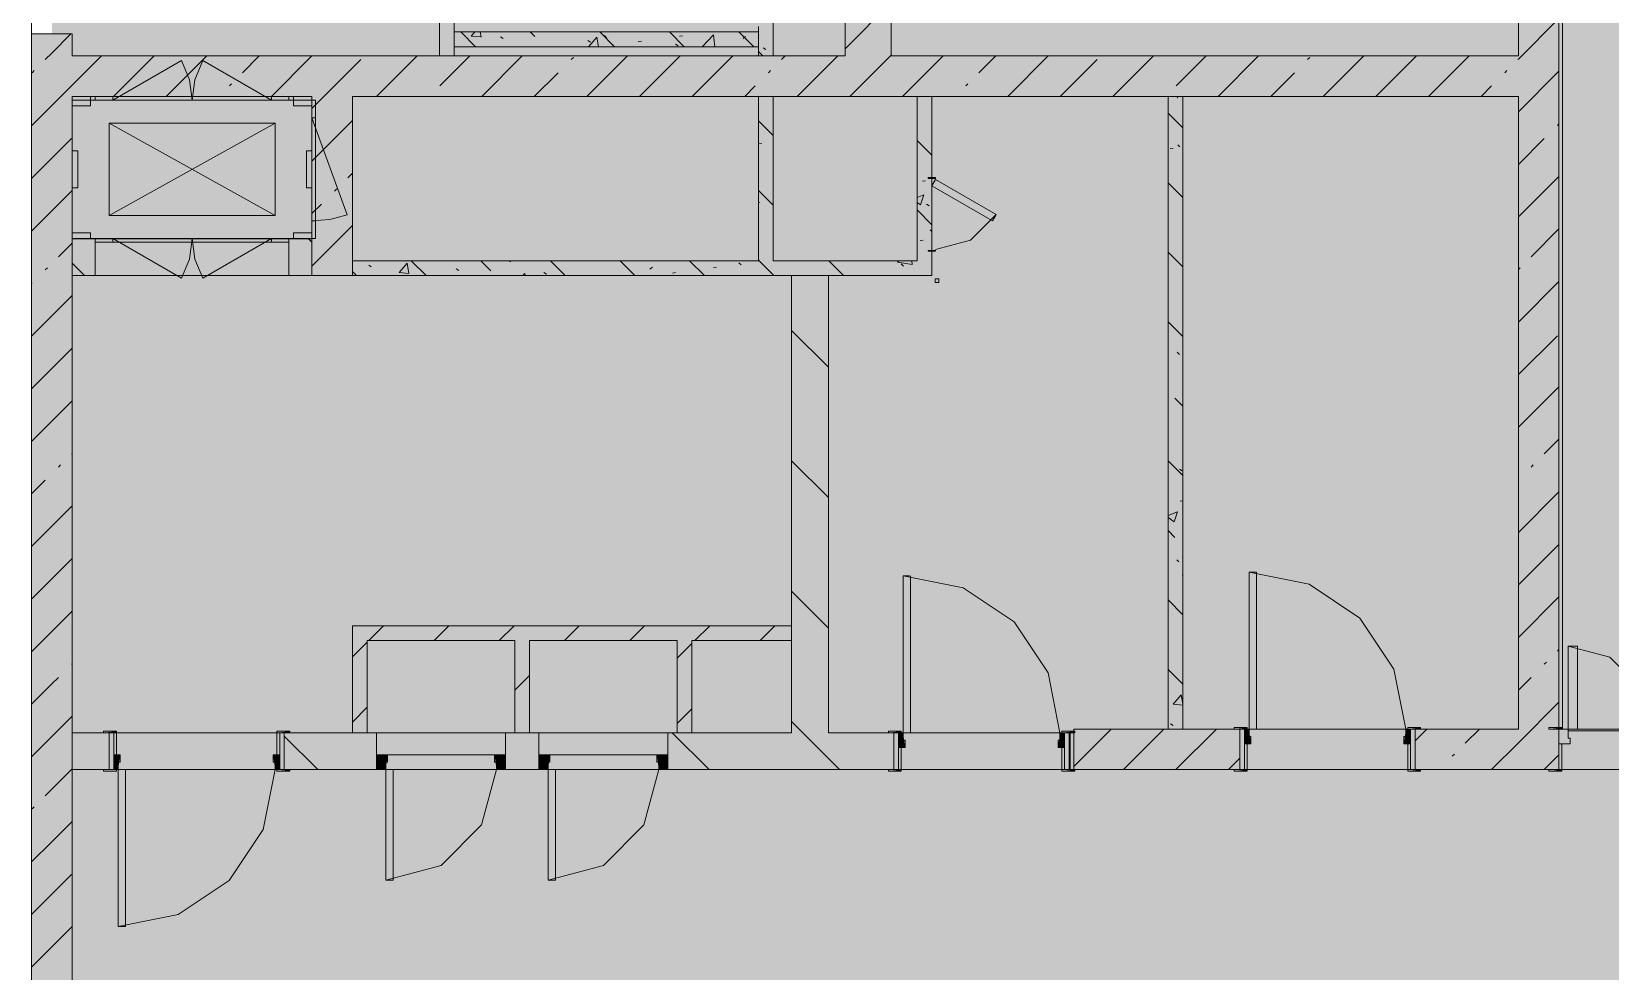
# Model space of a CAD drawing. Header units: millimetres. Extents: x -3817 to 677485, y -22715 to 103890.
# Drawn here: x 17648.5 to 17715.9, y -19507 to -19466.9 of the extents above; entities that cross this region are included whole.
import ezdxf

# ---------------------------------------------------------------- set-up
doc = ezdxf.new("R2010")
doc.units = ezdxf.units.MM
doc.layers.add('PDF _Геометрия', color=7, linetype='Continuous', true_color=0x1d1d1d)
doc.layers.add('PDF _Сплошная заливка', color=7, linetype='Continuous', true_color=0xffffff)

msp = doc.modelspace()

# ---------------------------------------------------------------- hatches: boundary and pattern name
at = {"layer": 'PDF _Сплошная заливка', "true_color": 0xd9d9d9, "transparency": 33554559}
for points in [[(17936.192, -19605.904), (17967.269, -19605.904), (17967.269, -19434.131), (17715.86, -19434.131), (17715.86, -19388.542), (17649.343, -19388.542), (17649.343, -19558.599), (17683.531, -19558.599), (17683.531, -19605.904), (17932.54, -19605.904)], [(17683.2, -19467.893), (17685.168, -19467.893), (17685.168, -19390.495), (17683.2, -19390.495), (17683.2, -19461.102)], [(17713.671, -19498.365), (17713.671, -19496.633), (17713.671, -19496.57), (17713.671, -19434.194), (17711.939, -19434.194), (17711.939, -19498.365), (17713.238, -19498.365)], [(17649.343, -19475.696), (17650.209, -19475.696), (17650.209, -19466.954), (17649.343, -19466.954), (17649.343, -19472.661)], [(17679.499, -19467.5), (17679.499, -19466.87), (17666.521, -19466.87), (17666.521, -19467.5), (17673.27, -19467.5)], [(17660.445, -19469.626), (17660.445, -19467.893), (17650.209, -19467.893), (17650.209, -19469.626), (17658.663, -19469.626)], [(17706.641, -19469.626), (17711.939, -19469.626), (17711.939, -19467.893), (17660.445, -19467.893), (17660.445, -19469.626), (17702.483, -19469.626)], [(17649.343, -19521.986), (17650.209, -19521.986), (17650.209, -19475.696), (17649.343, -19475.696), (17649.343, -19518.332)], [(17686.901, -19477.271), (17686.901, -19476.641), (17662.177, -19476.641), (17662.177, -19477.271), (17682.491, -19477.271)], [(17682.491, -19496.79), (17682.491, -19477.271), (17680.917, -19477.271), (17680.917, -19496.79), (17682.374, -19496.79)], [(17662.315, -19496.79), (17662.807, -19496.79), (17662.807, -19492.223), (17662.177, -19492.223), (17662.177, -19496.79)], [(17680.917, -19492.853), (17680.917, -19492.223), (17662.807, -19492.223), (17662.807, -19492.853), (17676.665, -19492.853)], [(17684.225, -19498.365), (17685.286, -19498.365), (17685.286, -19496.79), (17675.641, -19496.79), (17675.641, -19498.365), (17681.533, -19498.365)]]:
    msp.add_hatch(color=254, dxfattribs=at).paths.add_polyline_path(points)
h = msp.add_hatch(color=254, dxfattribs=at)
h.paths.add_polyline_path([(17665.891, -19467.893), (17666.521, -19467.893), (17666.521, -19458.363), (17665.891, -19458.363), (17665.891, -19461.102)], flags=0)
h.paths.add_polyline_path([(17666.521, -19450.883), (17666.521, -19446.313), (17665.891, -19446.313), (17665.966, -19450.883)], flags=0)
h.paths.add_polyline_path([(17666.521, -19438.833), (17666.521, -19436.668), (17665.891, -19436.668), (17665.891, -19438.833)], flags=0)
h = msp.add_hatch(color=254, dxfattribs=at)
h.paths.add_polyline_path([(17679.499, -19476.641), (17680.129, -19476.641), (17680.129, -19469.626), (17679.499, -19469.626), (17679.499, -19469.907)], flags=0)
h.paths.add_polyline_path([(17680.129, -19467.893), (17680.129, -19436.668), (17679.499, -19436.668), (17679.499, -19438.902), (17679.657, -19438.993), (17679.499, -19439.266), (17679.564, -19466.229), (17679.657, -19466.282), (17679.499, -19466.634), (17679.499, -19467.893)], flags=0)
at = {"layer": 'PDF _Сплошная заливка', "transparency": 33554559}
msp.add_hatch(color=256, dxfattribs=at).paths.add_polyline_path([(17648.477, -19475.696), (17649.343, -19475.696), (17649.343, -19466.954), (17648.477, -19466.954), (17648.477, -19469.907)])
at = {"layer": 'PDF _Сплошная заливка', "true_color": 0xcdcdcd, "transparency": 33554559}
for points in [[(17689.492, -19474.934), (17689.649, -19474.661), (17687.058, -19473.165), (17686.901, -19473.438), (17687.877, -19474.001)], [(17700.443, -19496.633), (17700.758, -19496.633), (17700.758, -19489.94), (17700.443, -19489.94), (17700.443, -19496.321)]]:
    msp.add_hatch(color=254, dxfattribs=at).paths.add_polyline_path(points)
at = {"layer": 'PDF _Сплошная заливка', "true_color": 0xd9d9d9, "transparency": 33554559}
h = msp.add_hatch(color=254, dxfattribs=at)
h.paths.add_polyline_path([(17662.315, -19498.365), (17663.201, -19498.365), (17663.201, -19496.79), (17659.264, -19496.79), (17659.264, -19498.365), (17659.5, -19498.365)], flags=0)
h.paths.add_polyline_path([(17670.13, -19498.365), (17670.13, -19496.79), (17668.712, -19496.79), (17668.712, -19498.365)], flags=0)
h.paths.add_polyline_path([(17651.36, -19498.365), (17651.784, -19498.365), (17651.784, -19496.79), (17650.209, -19496.79), (17650.209, -19498.365)], flags=0)
h = msp.add_hatch(color=254, dxfattribs=at)
h.paths.add_polyline_path([(17707.53, -19498.365), (17711.939, -19498.365), (17711.939, -19496.633), (17707.53, -19496.633)], flags=0)
h.paths.add_polyline_path([(17699.813, -19498.365), (17700.05, -19498.365), (17700.05, -19496.633), (17692.963, -19496.633), (17693.003, -19498.365), (17699.176, -19498.365)], flags=0)
at = {"layer": 'PDF _Сплошная заливка', "true_color": 0xcdcdcd, "transparency": 33554559}
h = msp.add_hatch(color=254, dxfattribs=at)
h.paths.add_polyline_path([(17725.088, -19497.263), (17725.088, -19496.633), (17724.695, -19496.633), (17724.616, -19497.263)], flags=0)
h.paths.add_polyline_path([(17713.671, -19497.263), (17714.144, -19497.263), (17714.065, -19497.026), (17714.065, -19496.633), (17713.671, -19496.633)], flags=0)

# ---------------------------------------------------------------- linework, layer by layer
at = {"layer": 'PDF _Геометрия', "color": 8, "lineweight": 9, "true_color": 0x737373}
for points in [[(17711.939, -19434.194), (17711.939, -19435.375), (17711.939, -19437.343), (17711.939, -19463.327), (17685.168, -19463.327), (17685.168, -19463.957), (17685.168, -19467.893), (17711.939, -19467.893), (17711.939, -19463.957), (17685.168, -19463.957)], [(17713.671, -19496.57), (17713.671, -19437.343), (17715.876, -19437.343), (17715.876, -19435.375), (17713.907, -19435.375), (17715.876, -19435.375), (17715.876, -19434.142)], [(17665.891, -19438.597), (17665.891, -19436.668), (17665.891, -19436.038), (17683.2, -19436.038), (17683.2, -19436.668), (17680.129, -19436.668), (17680.129, -19462.697), (17680.129, -19466.634), (17680.129, -19467.893), (17683.2, -19467.893), (17683.2, -19462.91)], [(17683.2, -19441.651), (17683.2, -19436.668), (17683.2, -19467.893)], [(17665.891, -19458.599), (17665.891, -19467.893), (17660.445, -19467.893), (17650.209, -19467.893), (17650.209, -19466.954), (17649.343, -19466.954)], [(17679.499, -19466.634), (17679.499, -19467.893), (17666.521, -19467.893), (17666.521, -19458.599)], [(17683.2, -19467.587), (17685.168, -19465.618)], [(17711.92, -19468.051), (17711.939, -19468.032), (17713.671, -19466.3)], [(17649.343, -19467.769), (17650.157, -19466.954)], [(17649.343, -19470.014), (17650.209, -19469.148), (17651.463, -19467.893)], [(17651.976, -19469.626), (17653.708, -19467.893)], [(17654.221, -19469.626), (17655.953, -19467.893)], [(17657.479, -19468.613), (17658.198, -19467.893)], [(17658.711, -19469.626), (17660.443, -19467.893)], [(17663.201, -19469.626), (17664.933, -19467.893)], [(17665.891, -19467.893), (17666.521, -19467.893)], [(17665.898, -19469.174), (17667.178, -19467.893)], [(17667.691, -19469.626), (17669.423, -19467.893)], [(17671.51, -19468.051), (17671.604, -19467.958)], [(17672.181, -19469.626), (17673.913, -19467.893)], [(17674.426, -19469.626), (17676.158, -19467.893)], [(17676.671, -19469.626), (17678.403, -19467.893)], [(17679.499, -19467.893), (17680.129, -19467.893)], [(17680.49, -19468.051), (17680.648, -19467.893)], [(17681.161, -19469.626), (17682.893, -19467.893)], [(17683.406, -19469.626), (17685.138, -19467.893), (17685.168, -19467.863)], [(17685.651, -19469.626), (17687.383, -19467.893)], [(17688.909, -19468.613), (17689.628, -19467.893)], [(17690.141, -19469.626), (17691.873, -19467.893)], [(17694.631, -19469.626), (17696.363, -19467.893)], [(17697.328, -19469.174), (17698.608, -19467.893)], [(17699.121, -19469.626), (17700.853, -19467.893)], [(17702.94, -19468.051), (17703.033, -19467.958)], [(17703.611, -19469.626), (17705.343, -19467.893)], [(17705.856, -19469.626), (17707.588, -19467.893)], [(17708.101, -19469.626), (17709.833, -19467.893)], [(17660.445, -19470.137), (17660.956, -19469.626), (17662.53, -19468.051)], [(17669.936, -19469.626), (17670.949, -19468.613)], [(17679.929, -19468.613), (17680.022, -19468.519)], [(17692.386, -19469.626), (17693.96, -19468.051)], [(17701.366, -19469.626), (17702.379, -19468.613)], [(17711.359, -19468.613), (17711.452, -19468.519)], [(17711.939, -19470.277), (17713.671, -19468.545)], [(17656.918, -19469.174), (17657.011, -19469.081)], [(17678.916, -19469.626), (17679.368, -19469.174)], [(17688.348, -19469.174), (17688.441, -19469.081)], [(17710.346, -19469.626), (17710.798, -19469.174)], [(17650.209, -19477.271), (17650.209, -19475.696), (17650.209, -19469.626), (17660.445, -19469.626), (17660.445, -19477.271), (17662.177, -19477.271), (17680.917, -19477.271)], [(17651.941, -19469.626), (17658.713, -19469.626), (17651.941, -19469.626)], [(17658.713, -19469.626), (17651.941, -19469.626), (17658.663, -19469.626)], [(17660.445, -19470.019), (17659.657, -19470.019), (17660.445, -19470.019)], [(17680.129, -19469.626), (17679.499, -19469.626)], [(17686.271, -19469.626), (17686.271, -19476.641), (17680.129, -19476.641), (17680.129, -19469.626), (17686.271, -19469.626), (17686.901, -19469.626), (17696.985, -19469.626), (17696.985, -19496.633), (17692.963, -19496.633), (17692.963, -19496.727)], [(17682.491, -19477.271), (17686.901, -19477.271), (17686.901, -19476.641), (17686.901, -19469.626)], [(17696.985, -19469.626), (17697.614, -19469.626), (17711.939, -19469.626), (17711.939, -19496.633), (17707.766, -19496.633)], [(17699.813, -19496.633), (17697.614, -19496.633), (17697.614, -19469.626)], [(17660.445, -19470.531), (17661.953, -19474.675), (17661.21, -19474.874), (17660.445, -19474.941)], [(17660.445, -19472.382), (17662.177, -19470.65)], [(17660.602, -19474.941), (17660.602, -19470.531), (17660.602, -19474.941)], [(17651.784, -19470.767), (17658.87, -19474.704)], [(17658.87, -19470.767), (17651.784, -19474.704)], [(17713.604, -19470.858), (17713.671, -19470.79)], [(17649.343, -19472.259), (17650.183, -19471.419)], [(17650.445, -19473.523), (17650.445, -19471.949), (17650.445, -19473.523)], [(17660.209, -19471.949), (17660.209, -19473.523), (17660.209, -19471.949)], [(17660.445, -19471.949), (17660.209, -19471.949), (17660.445, -19471.949)], [(17711.939, -19472.522), (17713.042, -19471.419)], [(17661.969, -19473.103), (17662.177, -19472.895)], [(17711.939, -19474.767), (17713.671, -19473.035)], [(17649.343, -19474.504), (17650.209, -19473.638)], [(17650.209, -19473.523), (17650.445, -19473.523), (17650.209, -19473.523)], [(17661.408, -19473.664), (17661.501, -19473.571)], [(17660.445, -19474.627), (17660.847, -19474.225)], [(17660.445, -19476.872), (17662.177, -19475.14)], [(17712.481, -19476.47), (17713.671, -19475.28)], [(17649.622, -19476.47), (17650.209, -19475.883)], [(17650.209, -19475.696), (17650.209, -19475.452), (17650.209, -19475.696), (17651.193, -19475.696), (17651.193, -19477.271), (17650.209, -19477.271), (17650.209, -19496.79), (17651.547, -19496.79)], [(17650.996, -19475.452), (17650.209, -19475.452), (17650.996, -19475.452)], [(17650.996, -19475.696), (17650.996, -19475.452), (17650.996, -19475.696)], [(17651.941, -19475.846), (17658.713, -19475.846), (17651.941, -19475.846)], [(17651.941, -19475.846), (17658.713, -19475.846), (17651.941, -19475.846)], [(17660.445, -19475.842), (17660.299, -19475.696)], [(17650.739, -19477.271), (17650.209, -19476.741)], [(17662.177, -19476.641), (17662.177, -19477.271)], [(17685.05, -19496.79), (17682.491, -19496.79), (17682.491, -19477.271), (17680.917, -19477.271), (17680.917, -19492.223), (17662.807, -19492.223), (17662.177, -19492.223), (17662.177, -19496.79)], [(17711.939, -19477.012), (17712.013, -19476.938)], [(17711.939, -19479.257), (17713.671, -19477.525)], [(17649.343, -19478.994), (17650.209, -19478.128)], [(17682.491, -19481.186), (17680.917, -19479.611)], [(17711.939, -19481.502), (17713.604, -19479.838)], [(17649.343, -19481.239), (17650.209, -19480.373)], [(17711.939, -19483.747), (17713.671, -19482.015)], [(17649.343, -19483.484), (17650.209, -19482.618)], [(17713.042, -19484.889), (17713.671, -19484.26)], [(17649.622, -19485.45), (17649.715, -19485.357)], [(17650.183, -19484.889), (17650.209, -19484.863)], [(17682.491, -19486.754), (17680.917, -19485.179)], [(17712.481, -19485.45), (17712.575, -19485.357)], [(17711.939, -19488.237), (17713.671, -19486.505)], [(17649.343, -19487.974), (17650.209, -19487.108)], [(17711.939, -19490.482), (17713.671, -19488.75)], [(17649.343, -19490.219), (17650.209, -19489.353)], [(17682.491, -19492.321), (17680.917, -19490.746)], [(17711.939, -19492.727), (17713.671, -19490.995)], [(17649.343, -19492.464), (17650.209, -19491.598)], [(17662.873, -19492.853), (17663.503, -19492.223)], [(17665.657, -19492.853), (17666.287, -19492.223)], [(17668.441, -19492.853), (17669.071, -19492.223)], [(17671.225, -19492.853), (17671.855, -19492.223)], [(17674.009, -19492.853), (17674.638, -19492.223)], [(17676.792, -19492.853), (17677.422, -19492.223)], [(17679.576, -19492.853), (17680.206, -19492.223)], [(17680.917, -19492.853), (17680.917, -19492.223)], [(17659.5, -19496.79), (17662.177, -19496.79), (17662.807, -19496.79), (17662.807, -19492.853), (17669.106, -19492.853), (17669.106, -19496.79), (17669.736, -19496.79), (17670.13, -19496.79), (17670.13, -19498.365), (17668.712, -19498.365), (17668.712, -19496.79), (17669.106, -19496.79)], [(17662.177, -19493.55), (17662.807, -19492.92)], [(17669.736, -19496.79), (17669.736, -19492.853), (17676.035, -19492.853), (17676.035, -19496.79)], [(17685.05, -19498.365), (17675.641, -19498.365), (17675.641, -19496.79), (17676.035, -19496.79), (17676.665, -19496.79), (17676.665, -19492.853), (17680.917, -19492.853), (17680.917, -19496.79), (17676.665, -19496.79)], [(17676.035, -19493.611), (17676.665, -19492.981)], [(17713.604, -19493.307), (17713.671, -19493.24)], [(17650.183, -19493.869), (17650.209, -19493.843)], [(17713.042, -19493.869), (17713.136, -19493.775)], [(17649.343, -19494.709), (17649.622, -19494.43)], [(17669.106, -19494.972), (17669.736, -19494.342)], [(17711.939, -19494.972), (17712.481, -19494.43)], [(17710.791, -19498.365), (17711.939, -19497.217), (17713.671, -19495.485)], [(17649.343, -19496.954), (17650.209, -19496.088)], [(17662.177, -19496.333), (17662.807, -19495.704)], [(17676.035, -19496.395), (17676.665, -19495.765)], [(17650.209, -19496.79), (17650.209, -19498.365)], [(17651.784, -19498.365), (17651.784, -19496.79)], [(17652.099, -19496.79), (17658.949, -19496.79)], [(17659.264, -19496.79), (17659.264, -19498.365)], [(17660.697, -19498.365), (17659.264, -19496.931)], [(17659.5, -19498.365), (17663.201, -19498.365), (17663.201, -19496.79), (17662.807, -19496.79)], [(17663.201, -19497.735), (17663.201, -19496.79), (17668.712, -19496.79), (17668.712, -19497.735)], [(17670.13, -19497.735), (17670.13, -19496.79), (17675.641, -19496.79), (17675.641, -19497.735)], [(17677.4, -19498.365), (17675.825, -19496.79)], [(17682.968, -19498.365), (17681.393, -19496.79), (17680.917, -19496.314)], [(17685.286, -19498.365), (17685.286, -19496.79)], [(17685.995, -19496.79), (17692.452, -19496.79)], [(17692.767, -19496.79), (17692.767, -19498.365)], [(17692.806, -19498.365), (17692.806, -19496.79)], [(17692.963, -19498.233), (17694.564, -19496.633)], [(17692.963, -19496.79), (17692.963, -19498.365), (17699.813, -19498.365)], [(17695.083, -19498.359), (17696.809, -19496.633)], [(17696.985, -19496.633), (17697.614, -19496.633)], [(17697.321, -19498.365), (17699.054, -19496.633)], [(17700.05, -19498.365), (17700.05, -19496.633)], [(17700.758, -19496.633), (17707.215, -19496.633)], [(17707.53, -19497.136), (17708.034, -19496.633)], [(17707.53, -19496.633), (17707.53, -19498.365)], [(17709.675, -19497.236), (17710.279, -19496.633)], [(17713.671, -19498.365), (17713.671, -19496.633)], [(17714.065, -19496.633), (17724.695, -19496.633)], [(17692.806, -19497.068), (17692.767, -19497.029)], [(17649.343, -19499.199), (17650.209, -19498.333)], [(17699.566, -19498.365), (17700.05, -19497.882)], [(17709.114, -19497.797), (17709.207, -19497.704)], [(17713.036, -19498.365), (17713.671, -19497.73)], [(17649.343, -19521.986), (17650.209, -19521.986), (17650.209, -19498.365), (17651.547, -19498.365)], [(17658.949, -19498.365), (17652.177, -19498.365)], [(17668.712, -19498.365), (17663.909, -19498.365)], [(17675.641, -19498.365), (17670.838, -19498.365)], [(17692.452, -19498.365), (17685.601, -19498.365)], [(17707.215, -19498.365), (17700.365, -19498.365)], [(17707.766, -19498.365), (17711.939, -19498.365), (17713.238, -19498.365)], [(17708.546, -19498.365), (17708.553, -19498.359)], [(17724.97, -19498.365), (17713.789, -19498.365)], [(17649.343, -19501.444), (17650.209, -19500.578)], [(17649.343, -19503.689), (17650.183, -19502.849)], [(17649.343, -19505.934), (17650.209, -19505.068)]]:
    msp.add_lwpolyline(points, dxfattribs=at)
at = {"layer": 'PDF _Геометрия', "color": 9, "lineweight": 9, "true_color": 0xb7b7b7}
for points in [[(17715.876, -19437.501), (17713.829, -19437.501), (17713.829, -19496.633)], [(17650.209, -19467.893), (17665.891, -19467.893), (17665.891, -19458.599)], [(17649.343, -19466.954), (17650.209, -19466.954)], [(17696.985, -19496.633), (17696.985, -19469.626), (17686.901, -19469.626), (17686.901, -19477.271)], [(17707.766, -19496.633), (17711.939, -19496.633), (17711.939, -19469.626), (17697.614, -19469.626), (17697.614, -19496.633)], [(17687.058, -19476.157), (17688.554, -19475.756), (17689.649, -19474.661)], [(17651.193, -19475.696), (17659.461, -19475.696)], [(17673.27, -19477.271), (17650.209, -19477.271), (17650.209, -19496.79), (17651.547, -19496.79)], [(17651.193, -19477.271), (17659.461, -19477.271)], [(17659.5, -19496.79), (17662.177, -19496.79), (17662.177, -19492.223), (17680.917, -19492.223), (17680.917, -19477.271)], [(17682.491, -19477.271), (17682.491, -19496.79)], [(17724.695, -19489.546), (17721.983, -19490.086), (17719.684, -19491.622), (17718.148, -19493.921), (17717.608, -19496.633), (17717.133, -19494.861), (17715.837, -19493.564), (17714.065, -19493.089)], [(17685.951, -19490.097), (17685.68, -19490.097), (17685.68, -19496.79), (17685.995, -19496.79), (17685.995, -19490.097)], [(17692.373, -19496.79), (17691.863, -19494.229), (17690.413, -19492.058), (17688.241, -19490.607), (17685.68, -19490.097)], [(17707.136, -19496.633), (17706.627, -19494.071), (17705.176, -19491.9), (17703.005, -19490.449), (17700.443, -19489.94)], [(17684.225, -19496.79), (17685.05, -19496.79)], [(17692.963, -19496.727), (17692.963, -19496.633), (17695.18, -19496.633)], [(17692.963, -19498.365), (17692.963, -19496.79)], [(17724.695, -19496.633), (17714.065, -19496.633)], [(17714.065, -19496.711), (17724.695, -19496.711)], [(17663.516, -19497.735), (17668.397, -19497.735), (17663.516, -19497.735)], [(17670.444, -19497.735), (17675.326, -19497.735), (17670.444, -19497.735)], [(17651.36, -19498.365), (17650.209, -19498.365), (17650.209, -19520.411), (17683.542, -19520.411), (17685.027, -19520.411)], [(17658.87, -19498.365), (17658.361, -19500.926), (17656.91, -19503.097), (17654.739, -19504.548), (17652.177, -19505.058)], [(17663.201, -19498.365), (17659.5, -19498.365)], [(17663.594, -19498.365), (17668.397, -19498.365), (17663.909, -19498.365), (17668.319, -19498.365), (17667.686, -19500.727), (17665.956, -19502.456), (17663.594, -19503.089)], [(17670.13, -19498.365), (17668.712, -19498.365)], [(17675.247, -19498.365), (17674.615, -19500.727), (17672.885, -19502.456), (17670.523, -19503.089)], [(17670.523, -19498.365), (17675.326, -19498.365), (17670.838, -19498.365), (17685.05, -19498.365)], [(17699.813, -19498.365), (17693.003, -19498.365)], [(17713.238, -19498.365), (17707.766, -19498.365)]]:
    msp.add_lwpolyline(points, dxfattribs=at)
at = {"layer": 'PDF _Геометрия', "color": 253, "lineweight": 9, "true_color": 0xaaaaaa}
msp.add_lwpolyline([(17649.343, -19458.288), (17648.477, -19458.288), (17648.477, -19466.954), (17649.343, -19466.954)], dxfattribs=at)
at = {"layer": 'PDF _Геометрия', "color": 7, "lineweight": 9}
for points in [[(17649.343, -19466.954), (17648.477, -19466.954), (17648.477, -19475.696), (17648.477, -19477.271), (17648.477, -19521.986), (17649.343, -19521.986)], [(17649.06, -19468.051), (17649.343, -19467.769)], [(17648.499, -19468.613), (17648.593, -19468.519)], [(17648.477, -19470.88), (17649.343, -19470.014)], [(17648.477, -19473.125), (17649.343, -19472.259)], [(17648.477, -19475.37), (17649.343, -19474.504)], [(17649.06, -19477.031), (17649.154, -19476.938)], [(17648.477, -19477.615), (17648.499, -19477.593)], [(17648.477, -19479.86), (17649.343, -19478.994)], [(17648.477, -19482.105), (17649.343, -19481.239)], [(17648.477, -19484.35), (17649.343, -19483.484)], [(17648.477, -19486.595), (17649.06, -19486.011)], [(17648.477, -19488.84), (17649.343, -19487.974)], [(17648.499, -19491.062), (17649.343, -19490.219)], [(17648.477, -19493.33), (17649.343, -19492.464)], [(17648.477, -19495.575), (17649.343, -19494.709)], [(17648.477, -19497.82), (17649.343, -19496.954)], [(17649.06, -19499.481), (17649.343, -19499.199)], [(17648.499, -19500.042), (17648.593, -19499.949)], [(17648.477, -19502.31), (17649.343, -19501.444)], [(17648.477, -19504.555), (17649.343, -19503.689)], [(17648.477, -19506.8), (17649.343, -19505.934)]]:
    msp.add_lwpolyline(points, dxfattribs=at)
at = {"layer": 'PDF _Геометрия', "color": 8, "lineweight": 9, "true_color": 0x737373}
for points in [[(17666.521, -19467.5), (17679.499, -19467.5), (17679.499, -19466.87), (17666.521, -19466.87)], [(17655.327, -19469.783), (17655.212, -19468.907), (17654.873, -19468.09), (17651.941, -19469.783), (17654.873, -19468.09), (17655.212, -19468.907), (17655.327, -19469.783), (17655.442, -19468.907), (17655.78, -19468.09), (17658.713, -19469.783), (17655.78, -19468.09), (17655.442, -19468.907)], [(17650.209, -19469.783), (17650.209, -19475.689), (17660.445, -19475.689), (17660.445, -19469.783)], [(17650.209, -19469.907), (17650.209, -19470.019), (17650.996, -19470.019), (17650.209, -19470.019)], [(17650.996, -19470.019), (17650.996, -19469.626)], [(17651.941, -19469.783), (17651.941, -19469.626), (17651.193, -19469.626), (17651.193, -19469.783)], [(17651.941, -19469.783), (17651.941, -19469.626), (17651.193, -19469.626), (17651.193, -19469.783)], [(17658.713, -19469.783), (17658.713, -19469.626), (17659.461, -19469.626), (17659.461, -19469.783)], [(17658.713, -19469.783), (17658.713, -19469.626), (17659.461, -19469.626), (17659.461, -19469.783)], [(17659.657, -19469.626), (17659.657, -19470.019)], [(17660.445, -19470.531), (17660.602, -19470.531), (17660.602, -19469.783), (17660.445, -19469.783)], [(17660.445, -19470.019), (17660.445, -19469.907)], [(17662.177, -19476.641), (17662.177, -19469.626), (17679.499, -19469.626), (17679.499, -19476.641)], [(17651.784, -19470.767), (17651.784, -19474.704), (17658.87, -19474.704), (17658.87, -19470.767)], [(17650.209, -19471.949), (17650.445, -19471.949)], [(17660.445, -19473.523), (17660.209, -19473.523)], [(17660.445, -19474.941), (17660.602, -19474.941), (17660.602, -19475.689), (17660.445, -19475.689)], [(17651.941, -19475.689), (17651.941, -19475.846), (17651.193, -19475.846), (17651.193, -19475.689)], [(17651.941, -19475.689), (17651.941, -19475.846), (17651.193, -19475.846), (17651.193, -19475.689)], [(17659.461, -19475.696), (17659.461, -19477.271), (17660.445, -19477.271), (17660.445, -19475.696), (17659.461, -19475.696), (17659.461, -19477.271), (17651.193, -19477.271), (17651.193, -19475.696)], [(17655.327, -19475.689), (17655.212, -19476.565), (17654.873, -19477.381), (17651.941, -19475.689), (17654.873, -19477.381), (17655.212, -19476.565), (17655.327, -19475.689), (17655.442, -19476.565), (17655.78, -19477.381), (17658.713, -19475.689), (17655.78, -19477.381), (17655.442, -19476.565)], [(17658.713, -19475.689), (17658.713, -19475.846), (17659.461, -19475.846), (17659.461, -19475.689)], [(17658.713, -19475.689), (17658.713, -19475.846), (17659.461, -19475.846), (17659.461, -19475.689)], [(17660.445, -19475.696), (17660.445, -19475.452), (17659.657, -19475.452), (17660.445, -19475.452)], [(17659.657, -19475.696), (17659.657, -19475.452)], [(17687.042, -19477.417), (17687.042, -19477.57), (17687.2, -19477.57), (17687.2, -19477.417)]]:
    msp.add_lwpolyline(points, close=True, dxfattribs=at)
at = {"layer": 'PDF _Геометрия', "color": 253, "lineweight": 9, "true_color": 0xa3a3a3}
for points in [[(17667.421, -19467.5), (17666.792, -19466.87)], [(17667.662, -19467.085), (17667.244, -19467.049), (17667.394, -19466.87)], [(17667.662, -19467.086), (17667.622, -19466.87)], [(17668.49, -19467.077), (17668.601, -19467.148)], [(17669.96, -19467.067), (17669.763, -19466.87)], [(17672.227, -19467.235), (17672.338, -19467.306)], [(17672.398, -19467.5), (17672.264, -19467.488), (17672.602, -19467.086)], [(17672.678, -19467.5), (17672.602, -19467.086)], [(17673.361, -19467.5), (17672.731, -19466.87)], [(17672.925, -19467.025), (17673.022, -19467.114)], [(17674.374, -19467.281), (17674.505, -19467.264)], [(17676.333, -19467.5), (17675.703, -19466.87)], [(17676.126, -19467.051), (17676.257, -19467.034)], [(17677.101, -19467.5), (17677.585, -19466.996)], [(17677.644, -19467.5), (17677.585, -19466.996)], [(17679.3, -19467.5), (17678.671, -19466.87)], [(17678.849, -19467.147), (17678.954, -19467.066)], [(17675.963, -19467.392), (17676.075, -19467.463)], [(17679.694, -19467.893), (17679.499, -19467.699)], [(17679.7, -19467.55), (17679.811, -19467.621)], [(17697.368, -19469.684), (17697.417, -19469.626)], [(17697.607, -19469.705), (17697.614, -19469.706)], [(17680.129, -19471.296), (17679.499, -19470.667)], [(17697.614, -19470.963), (17696.985, -19470.333)], [(17679.515, -19471.641), (17679.646, -19471.624)], [(17686.901, -19472.128), (17686.271, -19471.498)], [(17697.074, -19471.848), (17697.205, -19471.831)], [(17697.397, -19471.684), (17697.494, -19471.773)], [(17686.498, -19473.24), (17686.629, -19473.223)], [(17697.614, -19473.935), (17696.985, -19473.305)], [(17680.129, -19474.268), (17679.499, -19473.638)], [(17686.271, -19473.939), (17686.561, -19473.827)], [(17686.419, -19474.251), (17686.561, -19473.828)], [(17679.499, -19474.162), (17679.557, -19474.154)], [(17686.271, -19474.15), (17686.419, -19474.25)], [(17686.901, -19475.1), (17686.271, -19474.47)], [(17686.678, -19474.219), (17686.79, -19474.29)], [(17686.828, -19475.323), (17686.901, -19475.39)], [(17686.409, -19475.771), (17686.54, -19475.753)], [(17664.584, -19477.177), (17664.165, -19477.14), (17664.503, -19476.738)], [(17664.584, -19477.177), (17664.503, -19476.738)], [(17665.314, -19477.271), (17664.684, -19476.641)], [(17668.079, -19477.065), (17667.656, -19476.641)], [(17668.879, -19476.641), (17668.919, -19476.678)], [(17671.253, -19477.271), (17670.623, -19476.641)], [(17674.225, -19477.271), (17673.595, -19476.641)], [(17677.193, -19477.271), (17676.563, -19476.641)], [(17678.664, -19476.725), (17678.761, -19476.814)], [(17680.164, -19477.271), (17679.534, -19476.641), (17679.499, -19476.606)], [(17683.132, -19477.271), (17682.502, -19476.641)], [(17686.061, -19476.796), (17685.438, -19476.7), (17685.494, -19476.641)], [(17685.7, -19476.867), (17685.601, -19476.768)], [(17686.061, -19476.797), (17686.043, -19476.641)], [(17697.614, -19476.903), (17696.985, -19476.273)], [(17662.346, -19477.271), (17662.177, -19477.102)], [(17662.866, -19476.829), (17662.977, -19476.9)], [(17666.602, -19476.987), (17666.714, -19477.058)], [(17669.445, -19477.271), (17669.524, -19477.177)], [(17669.541, -19477.271), (17669.524, -19477.178)], [(17670.339, -19477.145), (17670.45, -19477.216)], [(17674.873, -19476.992), (17674.978, -19476.912)], [(17675.832, -19477.163), (17675.963, -19477.146)], [(17677.585, -19476.932), (17677.716, -19476.915)], [(17697.614, -19479.874), (17696.985, -19479.245)], [(17697.377, -19480.548), (17697.474, -19480.637)], [(17697.614, -19482.842), (17697.282, -19482.509)], [(17697.614, -19485.814), (17696.985, -19485.184)], [(17697.476, -19485.543), (17697.588, -19485.614)], [(17696.985, -19487.515), (17697.392, -19487.358)], [(17697.25, -19487.782), (17697.392, -19487.359)], [(17697.501, -19486.902), (17697.614, -19486.887)], [(17696.985, -19487.602), (17697.25, -19487.781)], [(17697.282, -19488.449), (17696.985, -19488.152)], [(17697.356, -19489.412), (17697.453, -19489.501)], [(17697.589, -19490.06), (17697.614, -19490.076)], [(17697.614, -19491.753), (17696.985, -19491.123)], [(17697.614, -19494.721), (17696.985, -19494.091)], [(17697.614, -19495.607), (17697.203, -19495.571), (17697.54, -19495.169)], [(17697.614, -19495.57), (17697.541, -19495.169)], [(17697.094, -19496.413), (17697.206, -19496.484)]]:
    msp.add_lwpolyline(points, dxfattribs=at)
at = {"layer": 'PDF _Геометрия', "color": 9, "lineweight": 9, "true_color": 0xb7b7b7}
for points in [[(17686.743, -19473.126), (17687.058, -19473.126), (17687.058, -19473.086), (17686.743, -19473.086)], [(17689.649, -19474.661), (17687.058, -19473.165), (17686.901, -19473.438), (17689.492, -19474.934)], [(17686.743, -19476.196), (17686.743, -19476.236), (17687.058, -19476.236), (17687.058, -19476.196)], [(17700.443, -19489.94), (17700.443, -19496.633), (17700.758, -19496.633), (17700.758, -19489.94)], [(17714.065, -19493.089), (17714.065, -19496.633), (17714.459, -19496.633), (17714.459, -19493.089)], [(17652.099, -19496.727), (17651.547, -19496.727), (17651.547, -19496.79), (17652.099, -19496.79)], [(17651.981, -19496.79), (17651.784, -19496.79), (17651.784, -19498.365), (17651.981, -19498.365)], [(17652.099, -19496.79), (17651.981, -19496.79), (17651.981, -19497.735), (17652.099, -19497.735)], [(17658.949, -19496.727), (17658.949, -19496.79), (17659.5, -19496.79), (17659.5, -19496.727)], [(17658.949, -19496.79), (17658.949, -19497.735), (17659.067, -19497.735), (17659.067, -19496.79)], [(17659.067, -19496.79), (17659.067, -19498.365), (17659.264, -19498.365), (17659.264, -19496.79)], [(17685.601, -19496.79), (17685.601, -19496.727), (17685.05, -19496.727), (17685.05, -19496.79)], [(17685.483, -19498.365), (17685.483, -19496.79), (17685.286, -19496.79), (17685.286, -19498.365)], [(17685.68, -19496.79), (17685.483, -19496.79), (17685.483, -19497.42), (17685.759, -19497.42), (17685.759, -19497.105), (17685.68, -19497.105)], [(17685.601, -19496.798), (17685.601, -19496.79), (17685.483, -19496.79), (17685.483, -19496.798)], [(17692.373, -19496.79), (17692.373, -19497.105), (17692.294, -19497.105), (17692.294, -19497.42), (17692.57, -19497.42), (17692.57, -19496.79)], [(17692.452, -19496.79), (17693.003, -19496.79), (17693.003, -19496.727), (17692.452, -19496.727)], [(17692.452, -19496.798), (17692.57, -19496.798), (17692.57, -19496.79), (17692.452, -19496.79)], [(17692.57, -19498.365), (17692.767, -19498.365), (17692.767, -19496.79), (17692.57, -19496.79)], [(17700.365, -19496.633), (17700.365, -19496.57), (17699.813, -19496.57), (17699.813, -19496.633)], [(17700.247, -19498.365), (17700.247, -19496.633), (17700.05, -19496.633), (17700.05, -19498.365)], [(17700.443, -19496.633), (17700.247, -19496.633), (17700.247, -19497.263), (17700.522, -19497.263), (17700.522, -19496.948), (17700.443, -19496.948)], [(17700.365, -19496.641), (17700.365, -19496.633), (17700.247, -19496.633), (17700.247, -19496.641)], [(17707.136, -19496.633), (17707.136, -19496.948), (17707.057, -19496.948), (17707.057, -19497.263), (17707.333, -19497.263), (17707.333, -19496.633)], [(17707.215, -19496.633), (17707.766, -19496.633), (17707.766, -19496.57), (17707.215, -19496.57)], [(17707.215, -19496.641), (17707.333, -19496.641), (17707.333, -19496.633), (17707.215, -19496.633)], [(17707.333, -19498.365), (17707.53, -19498.365), (17707.53, -19496.633), (17707.333, -19496.633)], [(17713.789, -19496.633), (17713.789, -19496.57), (17713.238, -19496.57), (17713.238, -19496.633)], [(17714.065, -19496.633), (17713.671, -19496.633), (17713.671, -19497.263), (17714.144, -19497.263), (17714.144, -19497.026), (17714.065, -19497.026)], [(17685.601, -19498.365), (17685.601, -19497.42), (17685.483, -19497.42), (17685.483, -19498.365)], [(17692.452, -19498.365), (17692.57, -19498.365), (17692.57, -19497.42), (17692.452, -19497.42)], [(17700.365, -19498.365), (17700.365, -19497.263), (17700.247, -19497.263), (17700.247, -19498.365)], [(17707.215, -19498.365), (17707.333, -19498.365), (17707.333, -19497.263), (17707.215, -19497.263)], [(17713.789, -19498.365), (17713.789, -19497.263), (17713.671, -19497.263), (17713.671, -19498.365)], [(17652.177, -19498.365), (17652.177, -19498.05), (17652.256, -19498.05), (17652.256, -19497.735), (17651.981, -19497.735), (17651.981, -19498.365)], [(17658.87, -19498.365), (17659.067, -19498.365), (17659.067, -19497.735), (17658.791, -19497.735), (17658.791, -19498.05), (17658.87, -19498.05)], [(17663.397, -19497.735), (17663.201, -19497.735), (17663.201, -19498.365), (17663.397, -19498.365)], [(17663.594, -19498.365), (17663.594, -19498.05), (17663.673, -19498.05), (17663.673, -19497.735), (17663.397, -19497.735), (17663.397, -19498.365)], [(17668.319, -19498.365), (17668.515, -19498.365), (17668.515, -19497.735), (17668.24, -19497.735), (17668.24, -19498.05), (17668.319, -19498.05)], [(17668.515, -19497.735), (17668.515, -19498.365), (17668.712, -19498.365), (17668.712, -19497.735)], [(17670.326, -19497.735), (17670.13, -19497.735), (17670.13, -19498.365), (17670.326, -19498.365)], [(17670.523, -19498.365), (17670.523, -19498.05), (17670.602, -19498.05), (17670.602, -19497.735), (17670.326, -19497.735), (17670.326, -19498.365)], [(17675.247, -19498.365), (17675.444, -19498.365), (17675.444, -19497.735), (17675.169, -19497.735), (17675.169, -19498.05), (17675.247, -19498.05)], [(17675.444, -19497.735), (17675.444, -19498.365), (17675.641, -19498.365), (17675.641, -19497.735)], [(17652.099, -19498.365), (17651.547, -19498.365), (17651.547, -19498.428), (17652.099, -19498.428)], [(17652.099, -19498.357), (17651.981, -19498.357), (17651.981, -19498.365), (17652.099, -19498.365)], [(17652.177, -19505.058), (17652.492, -19505.058), (17652.492, -19498.365), (17652.177, -19498.365)], [(17652.177, -19498.365), (17658.949, -19498.365)], [(17658.949, -19498.357), (17658.949, -19498.365), (17659.067, -19498.365), (17659.067, -19498.357)], [(17658.949, -19498.365), (17658.949, -19498.428), (17659.5, -19498.428), (17659.5, -19498.365)], [(17663.594, -19503.089), (17663.909, -19503.089), (17663.909, -19498.365), (17663.594, -19498.365)], [(17670.523, -19503.089), (17670.838, -19503.089), (17670.838, -19498.365), (17670.523, -19498.365)], [(17685.601, -19498.428), (17685.601, -19498.365), (17685.05, -19498.365), (17685.05, -19498.428)], [(17685.601, -19498.365), (17692.452, -19498.365)], [(17692.452, -19498.428), (17693.003, -19498.428), (17693.003, -19498.365), (17692.452, -19498.365)], [(17700.365, -19498.428), (17700.365, -19498.365), (17699.813, -19498.365), (17699.813, -19498.428)], [(17700.365, -19498.365), (17707.215, -19498.365)], [(17707.215, -19498.428), (17707.766, -19498.428), (17707.766, -19498.365), (17707.215, -19498.365)], [(17713.789, -19498.428), (17713.789, -19498.365), (17713.238, -19498.365), (17713.238, -19498.428)]]:
    msp.add_lwpolyline(points, close=True, dxfattribs=at)
at = {"layer": 'PDF _Сплошная заливка', "color": 254, "lineweight": 35, "true_color": 0xd9d9d9, "transparency": 33554559}
for points in [[(17662.177, -19477.271), (17662.177, -19469.626), (17660.445, -19477.271), (17660.445, -19469.626)], [(17686.901, -19476.641), (17686.901, -19469.626), (17686.271, -19476.641), (17686.271, -19469.626)], [(17697.614, -19496.633), (17697.614, -19469.626), (17696.985, -19496.633), (17696.985, -19469.626)], [(17650.209, -19477.271), (17651.193, -19477.271), (17650.209, -19475.696), (17651.193, -19475.696)], [(17660.445, -19477.271), (17660.445, -19475.696), (17659.461, -19477.271), (17659.461, -19475.696)], [(17669.736, -19496.79), (17669.736, -19492.853), (17669.106, -19496.79), (17669.106, -19492.853)], [(17676.665, -19496.79), (17676.665, -19492.853), (17676.035, -19496.79), (17676.035, -19492.853)]]:
    msp.add_solid(points, dxfattribs=at)
at = {"layer": 'PDF _Сплошная заливка', "lineweight": 35, "transparency": 33554559}
msp.add_solid([(17649.343, -19521.986), (17649.343, -19475.696), (17648.477, -19521.986), (17648.477, -19475.696)], dxfattribs=at)
at = {"layer": 'PDF _Сплошная заливка', "color": 254, "lineweight": 35, "true_color": 0xcdcdcd, "transparency": 33554559}
for points in [[(17685.995, -19496.79), (17685.951, -19490.097), (17685.68, -19496.79), (17685.68, -19490.097)], [(17714.459, -19496.633), (17714.459, -19493.089), (17714.065, -19496.633), (17714.065, -19493.089)], [(17652.099, -19496.79), (17652.099, -19496.727), (17651.547, -19496.79)], [(17651.981, -19497.735), (17652.099, -19497.735), (17651.981, -19496.79), (17652.099, -19496.79)], [(17659.5, -19496.79), (17659.5, -19496.727), (17658.949, -19496.79)], [(17658.949, -19497.735), (17659.067, -19497.735), (17658.949, -19496.79), (17659.067, -19496.79)], [(17685.601, -19496.79), (17685.601, -19496.727), (17685.05, -19496.79)], [(17685.483, -19497.42), (17685.759, -19497.42), (17685.483, -19496.79), (17685.68, -19496.79)], [(17692.57, -19497.42), (17692.57, -19496.79), (17692.294, -19497.42), (17692.373, -19496.79)], [(17693.003, -19496.79), (17693.003, -19496.727), (17692.452, -19496.79)], [(17700.365, -19496.633), (17700.365, -19496.57), (17699.813, -19496.633)], [(17700.247, -19497.263), (17700.522, -19497.263), (17700.247, -19496.633), (17700.443, -19496.633)], [(17707.333, -19497.263), (17707.333, -19496.633), (17707.057, -19497.263), (17707.136, -19496.633)], [(17707.766, -19496.633), (17707.766, -19496.57), (17707.215, -19496.633)], [(17713.789, -19496.633), (17713.789, -19496.57), (17713.238, -19496.633)], [(17685.601, -19498.365), (17685.601, -19497.42), (17685.483, -19498.365), (17685.483, -19497.42)], [(17692.57, -19498.365), (17692.57, -19497.42), (17692.452, -19498.365), (17692.452, -19497.42)], [(17700.365, -19498.365), (17700.365, -19497.263), (17700.247, -19498.365), (17700.247, -19497.263)], [(17707.333, -19498.365), (17707.333, -19497.263), (17707.215, -19498.365), (17707.215, -19497.263)], [(17713.789, -19498.365), (17713.789, -19497.263), (17713.671, -19498.365), (17713.671, -19497.263)], [(17652.177, -19498.365), (17652.256, -19497.735), (17651.981, -19498.365), (17651.981, -19497.735)], [(17659.067, -19498.365), (17659.067, -19497.735), (17658.87, -19498.365), (17658.791, -19497.735)], [(17663.594, -19498.365), (17663.673, -19497.735), (17663.397, -19498.365), (17663.397, -19497.735)], [(17668.515, -19498.365), (17668.515, -19497.735), (17668.319, -19498.365), (17668.24, -19497.735)], [(17670.523, -19498.365), (17670.602, -19497.735), (17670.326, -19498.365), (17670.326, -19497.735)], [(17675.444, -19498.365), (17675.444, -19497.735), (17675.247, -19498.365), (17675.169, -19497.735)], [(17652.492, -19505.058), (17652.492, -19498.365), (17652.177, -19505.058), (17652.177, -19498.365)], [(17659.5, -19498.428), (17659.5, -19498.365), (17658.949, -19498.428)], [(17663.909, -19503.089), (17663.909, -19498.365), (17663.594, -19503.089), (17663.594, -19498.365)], [(17670.838, -19503.089), (17670.838, -19498.365), (17670.523, -19503.089), (17670.523, -19498.365)], [(17685.601, -19498.428), (17685.601, -19498.365), (17685.05, -19498.428)], [(17693.003, -19498.428), (17693.003, -19498.365), (17692.452, -19498.428)], [(17700.365, -19498.428), (17700.365, -19498.365), (17699.813, -19498.428)], [(17707.766, -19498.428), (17707.766, -19498.365), (17707.215, -19498.428)], [(17713.789, -19498.428), (17713.789, -19498.365), (17713.238, -19498.428)]]:
    msp.add_solid(points, dxfattribs=at)
at = {"layer": 'PDF _Сплошная заливка', "color": 254, "lineweight": 35, "true_color": 0xd7d7d7, "transparency": 33554559}
for points in [[(17651.784, -19498.365), (17651.981, -19498.365), (17651.784, -19496.79), (17651.981, -19496.79)], [(17659.264, -19498.365), (17659.264, -19496.79), (17659.067, -19498.365), (17659.067, -19496.79)], [(17685.483, -19498.365), (17685.483, -19496.79), (17685.286, -19498.365), (17685.286, -19496.79)], [(17692.767, -19498.365), (17692.767, -19496.79), (17692.57, -19498.365), (17692.57, -19496.79)], [(17700.247, -19498.365), (17700.247, -19496.633), (17700.05, -19498.365), (17700.05, -19496.633)], [(17707.53, -19498.365), (17707.53, -19496.633), (17707.333, -19498.365), (17707.333, -19496.633)], [(17663.201, -19498.365), (17663.397, -19498.365), (17663.201, -19497.735), (17663.397, -19497.735)], [(17668.515, -19498.365), (17668.712, -19498.365), (17668.515, -19497.735), (17668.712, -19497.735)], [(17670.13, -19498.365), (17670.326, -19498.365), (17670.13, -19497.735), (17670.326, -19497.735)], [(17675.444, -19498.365), (17675.641, -19498.365), (17675.444, -19497.735), (17675.641, -19497.735)]]:
    msp.add_solid(points, dxfattribs=at)

doc.saveas('drawing.dxf')
